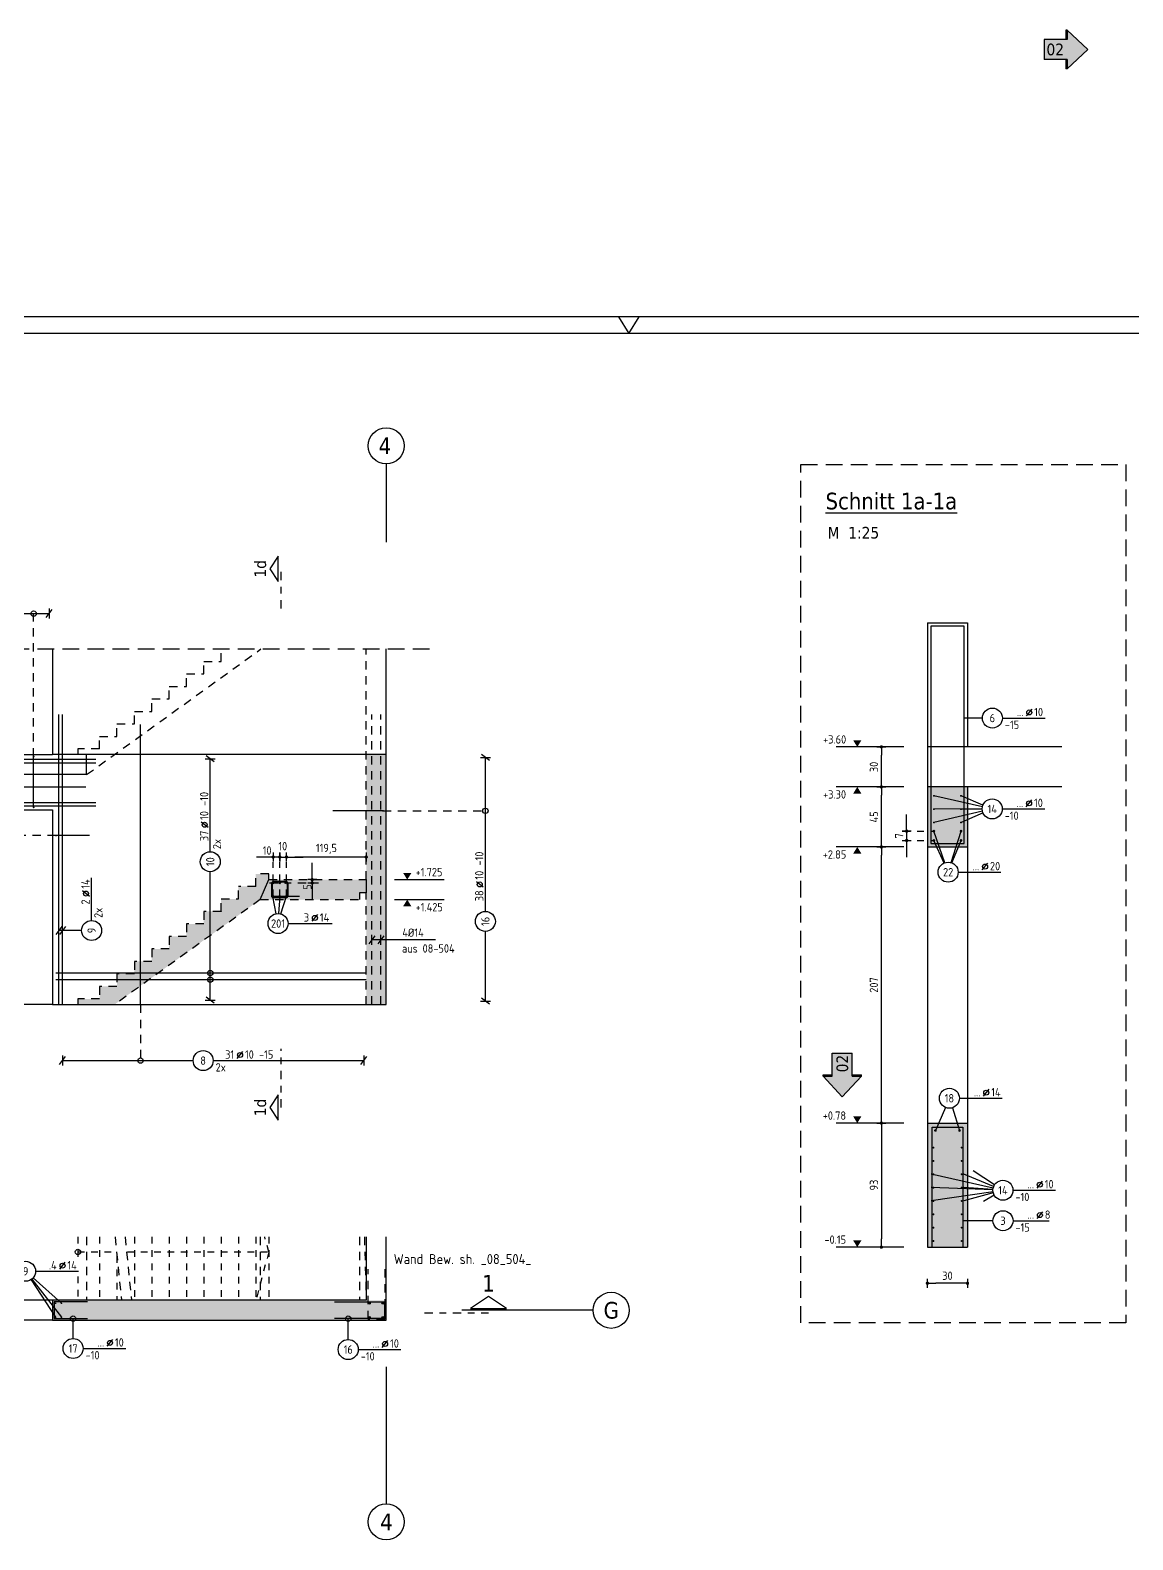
# Model space of a CAD drawing. Extents: x 44 to 147, y 27 to 70.
# Drawn here: x 64.64 to 81.17, y 47.39 to 70.02 of the extents above; entities that cross this region are included whole.
import ezdxf
from ezdxf.enums import TextEntityAlignment as Align

# ---------------------------------------------------------------- set-up
doc = ezdxf.new("R2010")
doc.units = 0
doc.header["$LTSCALE"] = 0.5
for name, pattern in [('AUSGEZOGEN', [1000.01, 1000, 0.01]), ('DASHDOT2', [0.5, 0.25, -0.125, 0, -0.125]), ('DASHDOTSMALL', [1.05, 0.5, -0.25, 0.05, -0.25]), ('DASHED', [0.75, 0.5, -0.25]), ('DASHED2', [0.375, 0.25, -0.125]), ('DOT', [0.175, 0.05, -0.125]), ('HIDDEN', [0.375, 0.25, -0.125]), ('HIDDEN2', [0.187, 0.125, -0.062]), ('PUNKT', [0.175, 0.05, -0.125]), ('STRICHLINIE', [0.75, 0.5, -0.25]), ('STRICHPUNKT2', [0.55, 0.25, -0.125, 0.05, -0.125]), ('VERDECKT', [0.375, 0.25, -0.125])]:
    doc.linetypes.add(name, pattern=pattern)
for name, color, linetype in [('ACHSEN', 7, 'Continuous'), ('AFU', 7, 'Continuous'), ('BETON', 7, 'Continuous'), ('DETAIL', 7, 'Continuous'), ('DRUEBER', 7, 'Continuous'), ('grau_hell', 7, 'Continuous'), ('grau_mittel', 7, 'Continuous'), ('HILFE', 7, 'Continuous'), ('index', 7, 'Continuous'), ('koten', 7, 'Continuous'), ('MASSE', 7, 'Continuous'), ('OBJEKT', 7, 'Continuous'), ('RAHMEN', 7, 'Continuous'), ('RND', 7, 'Continuous'), ('SCHNITTE', 7, 'Continuous'), ('SFP_Achsen', 7, 'Continuous'), ('TEXT', 7, 'Continuous'), ('VERDECKT', 7, 'Continuous')]:
    doc.layers.add(name, color=color, linetype=linetype)
doc.layers.add('NOPLOT', color=7, linetype='Continuous', plot=False)
doc.styles.add('helv', font='tahoma.ttf')
doc.styles.add('txt', font='isocp.shx')
doc.linetypes.add('AFU_50K', pattern='A,0.15,["/",Standard,S=0.2,R=0,X=-0.01,Y=-0.1],0.07,["/",Standard,S=0.2,R=0,X=-0.01,Y=-0.1],0.15', length=0.37)
doc.linetypes.add('AFU_50L', pattern='A,0.75,["/",Standard,S=0.2,R=0,X=-0.01,Y=-0.1],0.07,["/",Standard,S=0.2,R=0,X=-0.01,Y=-0.1],0.75', length=1.57)
doc.dimstyles.new('DOT_I', dxfattribs={"dimscale": 0.5, "dimtxt": 0.25, "dimasz": 0.25, "dimexe": 0.1, "dimexo": 0.3, "dimgap": 0.1, "dimtad": 1, "dimdec": 3, "dimzin": 3, "dimtxsty": 'txt', "dimblk": 'DOT', "dimblk1": 'DOT', "dimblk2": 'DOT', "dimsah": 1, "dimcen": 0.1, "dimse1": 1, "dimse2": 1, "dimazin": 0, "dimtfac": 1, "dimtdec": 4, "dimtix": 1, "dimtmove": 2, "dimatfit": 3, "dimfxl": 0, "dimtvp": 1, "dimtolj": 1, "dimtzin": 0, "dimarcsym": 0})

# ---------------------------------------------------------------- blocks, each defined once
blk = doc.blocks.new('OKRD_O')
at = {"color": 0, "linetype": 'ByBlock'}
blk.add_solid([(-0.125, 0.202), (0.125, 0.202), (0, 0)], dxfattribs=at)
at = {"color": 0, "linetype": 'ByBlock', "style": 'txt'}
blk.add_attdef('OKRD', (0.25, 0.1), '', height=0.25, dxfattribs=at)
blk = doc.blocks.new('OKRD_U')
at = {"color": 0, "linetype": 'ByBlock'}
blk.add_solid([(-0.125, -0.202), (0.125, -0.202), (0, 0)], dxfattribs=at)
at = {"color": 0, "linetype": 'ByBlock', "style": 'txt'}
blk.add_attdef('OKRD', (0.25, -0.35), '', height=0.25, dxfattribs=at)
blk = doc.blocks.new('A1-57-0')
at = {"layer": 'RAHMEN'}
blk.add_line((137.9, 59.4), (0, 59.4), dxfattribs=at)
at = {"layer": 'RAHMEN', "color": 7, "linetype": 'Continuous'}
for p, q in [((59.14, 59.4), (59.45, 58.9)), ((59.45, 58.9), (59.76, 59.4))]:
    blk.add_line(p, q, dxfattribs=at)
at = {"layer": 'RAHMEN', "color": 5}
blk.add_line((137.4, 58.9), (2, 58.9), dxfattribs=at)
blk = doc.blocks.new('lei_gre')
at = {"layer": 'RND', "color": 7, "linetype": 'Continuous'}
for p, q in [((-0.09, -0.12), (0.09, 0.12)), ((0, 0.15), (0, -0.15))]:
    blk.add_line(p, q, dxfattribs=at)
blk = doc.blocks.new('RND_LEI')
at = {"layer": 'RND', "color": 7, "linetype": 'Continuous'}
blk.add_line((1.022, 0.066), (1.19, 0.27), dxfattribs=at)
for centre, radius in [((0, 0), 0.3), ((1.106, 0.168), 0.075)]:
    blk.add_circle(centre, radius, dxfattribs=at)
at = {"layer": 'RND', "color": 7, "linetype": 'Continuous', "style": 'txt'}
blk.add_attdef('POSL', text='', height=0.25, dxfattribs=at).set_placement((0, 0), align=Align.MIDDLE)
blk.add_attdef('ANZ', text='', height=0.25, dxfattribs=at).set_placement((0.931, 0.057), align=Align.RIGHT)
for tag, p in [('DUM', (1.253, 0.057)), ('ABSTD', (1.674, 0.057)), ('POSTXT', (0.374, -0.327))]:
    blk.add_attdef(tag, p, '', height=0.25, dxfattribs=at)
blk = doc.blocks.new('DOT')
at = {"layer": 'MASSE', "color": 7, "linetype": 'Continuous'}
for p, q in [((0, 0), (-1, 0)), ((0, 0.54), (0, -0.54))]:
    blk.add_line(p, q, dxfattribs=at)
at = {"layer": 'MASSE', "color": 7, "linetype": 'Continuous', "const_width": 0.2}
blk.add_lwpolyline([(-0.1, 0, 1), (0.1, 0, 1)], format="xyb", close=True, dxfattribs=at)
blk = doc.blocks.new('*D25')
at = {"layer": 'DEFPOINTS', "color": 0, "linetype": 'AUSGEZOGEN', "transparency": 16777216}
for p in [(78.089, 51.236), (78.089, 51.236), (78.689, 51.236)]:
    blk.add_point(p, dxfattribs=at)
at = {"layer": 'MASSE', "color": 0, "linetype": 'AUSGEZOGEN', "lineweight": -2, "transparency": 16777216}
blk.add_line((78.564, 51.236), (78.214, 51.236), dxfattribs=at)
at = {"layer": 'MASSE', "color": 0, "linetype": 'AUSGEZOGEN', "lineweight": -2, "transparency": 16777216, "xscale": 0.125, "yscale": 0.125, "zscale": 0.125, "rotation": 180}
blk.add_blockref('DOT', (78.089, 51.236), dxfattribs=at)
at = {"layer": 'MASSE', "color": 0, "linetype": 'AUSGEZOGEN', "lineweight": -2, "transparency": 16777216, "xscale": 0.125, "yscale": 0.125, "zscale": 0.125}
blk.add_blockref('DOT', (78.689, 51.236), dxfattribs=at)
at = {"layer": 'MASSE', "color": 0, "linetype": 'AUSGEZOGEN', "transparency": 16777216, "insert": (78.389, 51.349), "char_height": 0.125, "attachment_point": 5, "style": 'txt'}
blk.add_mtext('\\A1;30', dxfattribs=at)
blk = doc.blocks.new('*D26')
at = {"layer": 'DEFPOINTS', "color": 0, "linetype": 'AUSGEZOGEN', "transparency": 16777216}
for p in [(77.399, 53.638), (77.399, 51.778), (77.399, 51.778)]:
    blk.add_point(p, dxfattribs=at)
at = {"layer": 'MASSE', "color": 0, "linetype": 'AUSGEZOGEN', "lineweight": -2, "transparency": 16777216}
blk.add_line((77.399, 53.513), (77.399, 51.903), dxfattribs=at)
at = {"layer": 'MASSE', "color": 0, "linetype": 'AUSGEZOGEN', "lineweight": -2, "transparency": 16777216, "xscale": 0.125, "yscale": 0.125, "zscale": 0.125}
for p, rotation in [((77.399, 53.638), 90), ((77.399, 51.778), 270)]:
    blk.add_blockref('DOT', p, dxfattribs=dict(at, rotation=rotation))
at = {"layer": 'MASSE', "color": 0, "linetype": 'AUSGEZOGEN', "transparency": 16777216, "insert": (77.287, 52.708), "char_height": 0.125, "attachment_point": 5, "rotation": 90, "style": 'txt'}
blk.add_mtext('\\A1;93', dxfattribs=at)
blk = doc.blocks.new('*D27')
at = {"layer": 'DEFPOINTS', "color": 0, "linetype": 'AUSGEZOGEN', "transparency": 16777216}
for p in [(77.399, 57.778), (77.399, 57.778), (77.399, 53.638)]:
    blk.add_point(p, dxfattribs=at)
at = {"layer": 'MASSE', "color": 0, "linetype": 'AUSGEZOGEN', "lineweight": -2, "transparency": 16777216}
blk.add_line((77.399, 53.763), (77.399, 57.653), dxfattribs=at)
at = {"layer": 'MASSE', "color": 0, "linetype": 'AUSGEZOGEN', "lineweight": -2, "transparency": 16777216, "xscale": 0.125, "yscale": 0.125, "zscale": 0.125}
for p, rotation in [((77.399, 57.778), 90), ((77.399, 53.638), 270)]:
    blk.add_blockref('DOT', p, dxfattribs=dict(at, rotation=rotation))
at = {"layer": 'MASSE', "color": 0, "linetype": 'AUSGEZOGEN', "transparency": 16777216, "insert": (77.287, 55.708), "char_height": 0.125, "attachment_point": 5, "rotation": 90, "style": 'txt'}
blk.add_mtext('\\A1;207', dxfattribs=at)
blk = doc.blocks.new('*D28')
at = {"layer": 'DEFPOINTS', "color": 0, "linetype": 'AUSGEZOGEN', "transparency": 16777216}
for p in [(77.399, 58.678), (77.399, 58.678), (77.399, 57.778)]:
    blk.add_point(p, dxfattribs=at)
at = {"layer": 'MASSE', "color": 0, "linetype": 'AUSGEZOGEN', "lineweight": -2, "transparency": 16777216}
blk.add_line((77.399, 57.903), (77.399, 58.553), dxfattribs=at)
at = {"layer": 'MASSE', "color": 0, "linetype": 'AUSGEZOGEN', "lineweight": -2, "transparency": 16777216, "xscale": 0.125, "yscale": 0.125, "zscale": 0.125}
for p, rotation in [((77.399, 58.678), 90), ((77.399, 57.778), 270)]:
    blk.add_blockref('DOT', p, dxfattribs=dict(at, rotation=rotation))
at = {"layer": 'MASSE', "color": 0, "linetype": 'AUSGEZOGEN', "transparency": 16777216, "insert": (77.287, 58.228), "char_height": 0.125, "attachment_point": 5, "rotation": 90, "style": 'txt'}
blk.add_mtext('\\A1;45', dxfattribs=at)
blk = doc.blocks.new('*D29')
at = {"layer": 'DEFPOINTS', "color": 0, "linetype": 'AUSGEZOGEN', "transparency": 16777216}
for p in [(77.399, 59.278), (77.399, 59.278), (77.399, 58.678)]:
    blk.add_point(p, dxfattribs=at)
at = {"layer": 'MASSE', "color": 0, "linetype": 'AUSGEZOGEN', "lineweight": -2, "transparency": 16777216}
blk.add_line((77.399, 58.803), (77.399, 59.153), dxfattribs=at)
at = {"layer": 'MASSE', "color": 0, "linetype": 'AUSGEZOGEN', "lineweight": -2, "transparency": 16777216, "xscale": 0.125, "yscale": 0.125, "zscale": 0.125}
for p, rotation in [((77.399, 59.278), 90), ((77.399, 58.678), 270)]:
    blk.add_blockref('DOT', p, dxfattribs=dict(at, rotation=rotation))
at = {"layer": 'MASSE', "color": 0, "linetype": 'AUSGEZOGEN', "transparency": 16777216, "insert": (77.287, 58.978), "char_height": 0.125, "attachment_point": 5, "rotation": 90, "style": 'txt'}
blk.add_mtext('\\A1;30', dxfattribs=at)
blk = doc.blocks.new('*D30')
at = {"layer": 'DEFPOINTS', "color": 0, "linetype": 'AUSGEZOGEN', "transparency": 16777216}
for p in [(68.284, 57.626), (68.284, 57.626), (68.384, 57.626)]:
    blk.add_point(p, dxfattribs=at)
at = {"layer": 'MASSE', "color": 0, "linetype": 'AUSGEZOGEN', "lineweight": -2, "transparency": 16777216}
for p, q in [((68.159, 57.626), (68.034, 57.626)), ((68.384, 57.626), (68.284, 57.626)), ((68.509, 57.626), (68.634, 57.626))]:
    blk.add_line(p, q, dxfattribs=at)
at = {"layer": 'MASSE', "color": 0, "linetype": 'AUSGEZOGEN', "lineweight": -2, "transparency": 16777216, "xscale": 0.125, "yscale": 0.125, "zscale": 0.125}
blk.add_blockref('DOT', (68.284, 57.626), dxfattribs=at)
at = {"layer": 'MASSE', "color": 0, "linetype": 'AUSGEZOGEN', "lineweight": -2, "transparency": 16777216, "xscale": 0.125, "yscale": 0.125, "zscale": 0.125, "rotation": 180}
blk.add_blockref('DOT', (68.384, 57.626), dxfattribs=at)
at = {"layer": 'MASSE', "color": 0, "linetype": 'AUSGEZOGEN', "transparency": 16777216, "insert": (68.194, 57.725), "char_height": 0.125, "attachment_point": 5, "style": 'txt'}
blk.add_mtext('\\A1;10', dxfattribs=at)
blk = doc.blocks.new('*D31')
at = {"layer": 'DEFPOINTS', "color": 0, "linetype": 'AUSGEZOGEN', "transparency": 16777216}
for p in [(68.384, 57.626), (68.484, 57.626), (68.484, 57.626)]:
    blk.add_point(p, dxfattribs=at)
at = {"layer": 'MASSE', "color": 0, "linetype": 'AUSGEZOGEN', "lineweight": -2, "transparency": 16777216}
for p, q in [((68.259, 57.626), (68.134, 57.626)), ((68.384, 57.626), (68.484, 57.626)), ((68.609, 57.626), (68.734, 57.626))]:
    blk.add_line(p, q, dxfattribs=at)
at = {"layer": 'MASSE', "color": 0, "linetype": 'AUSGEZOGEN', "lineweight": -2, "transparency": 16777216, "xscale": 0.125, "yscale": 0.125, "zscale": 0.125}
blk.add_blockref('DOT', (68.384, 57.626), dxfattribs=at)
at = {"layer": 'MASSE', "color": 0, "linetype": 'AUSGEZOGEN', "lineweight": -2, "transparency": 16777216, "xscale": 0.125, "yscale": 0.125, "zscale": 0.125, "rotation": 180}
blk.add_blockref('DOT', (68.484, 57.626), dxfattribs=at)
at = {"layer": 'MASSE', "color": 0, "linetype": 'AUSGEZOGEN', "transparency": 16777216, "insert": (68.428, 57.79), "char_height": 0.125, "attachment_point": 5, "style": 'txt'}
blk.add_mtext('\\A1;10', dxfattribs=at)
blk = doc.blocks.new('*D32')
at = {"layer": 'DEFPOINTS', "color": 0, "linetype": 'AUSGEZOGEN', "transparency": 16777216}
for p in [(68.87, 57.288), (68.87, 57.288), (68.87, 57.238)]:
    blk.add_point(p, dxfattribs=at)
at = {"layer": 'MASSE', "color": 0, "linetype": 'AUSGEZOGEN', "lineweight": -2, "transparency": 16777216}
for p, q in [((68.87, 57.413), (68.87, 57.538)), ((68.87, 57.238), (68.87, 57.288)), ((68.87, 57.113), (68.87, 56.988))]:
    blk.add_line(p, q, dxfattribs=at)
at = {"layer": 'MASSE', "color": 0, "linetype": 'AUSGEZOGEN', "lineweight": -2, "transparency": 16777216, "xscale": 0.125, "yscale": 0.125, "zscale": 0.125}
for p, rotation in [((68.87, 57.288), 270), ((68.87, 57.238), 90)]:
    blk.add_blockref('DOT', p, dxfattribs=dict(at, rotation=rotation))
at = {"layer": 'MASSE', "color": 0, "linetype": 'AUSGEZOGEN', "transparency": 16777216, "insert": (68.798, 57.178), "char_height": 0.125, "attachment_point": 5, "rotation": 90, "style": 'txt'}
blk.add_mtext('\\A1;5', dxfattribs=at)
blk = doc.blocks.new('*D33')
at = {"layer": 'DEFPOINTS', "color": 0, "linetype": 'AUSGEZOGEN', "transparency": 16777216}
for p in [(68.484, 57.626), (68.484, 57.626), (69.679, 57.626)]:
    blk.add_point(p, dxfattribs=at)
at = {"layer": 'MASSE', "color": 0, "linetype": 'AUSGEZOGEN', "lineweight": -2, "transparency": 16777216}
blk.add_line((69.554, 57.626), (68.609, 57.626), dxfattribs=at)
at = {"layer": 'MASSE', "color": 0, "linetype": 'AUSGEZOGEN', "lineweight": -2, "transparency": 16777216, "xscale": 0.125, "yscale": 0.125, "zscale": 0.125, "rotation": 180}
blk.add_blockref('DOT', (68.484, 57.626), dxfattribs=at)
at = {"layer": 'MASSE', "color": 0, "linetype": 'AUSGEZOGEN', "lineweight": -2, "transparency": 16777216, "xscale": 0.125, "yscale": 0.125, "zscale": 0.125}
blk.add_blockref('DOT', (69.679, 57.626), dxfattribs=at)
at = {"layer": 'MASSE', "color": 0, "linetype": 'AUSGEZOGEN', "transparency": 16777216, "insert": (69.082, 57.748), "char_height": 0.125, "attachment_point": 5, "style": 'txt'}
blk.add_mtext('\\A1;119,5', dxfattribs=at)
blk = doc.blocks.new('*D39')
at = {"layer": 'DEFPOINTS', "color": 0, "linetype": 'AUSGEZOGEN', "transparency": 16777216}
for p in [(77.778, 58.016), (77.778, 57.876), (77.778, 57.876)]:
    blk.add_point(p, dxfattribs=at)
at = {"layer": 'MASSE', "color": 0, "linetype": 'AUSGEZOGEN', "lineweight": -2, "transparency": 16777216}
for p, q in [((77.778, 58.141), (77.778, 58.266)), ((77.778, 58.016), (77.778, 57.876)), ((77.778, 57.751), (77.778, 57.626))]:
    blk.add_line(p, q, dxfattribs=at)
at = {"layer": 'MASSE', "color": 0, "linetype": 'AUSGEZOGEN', "lineweight": -2, "transparency": 16777216, "xscale": 0.125, "yscale": 0.125, "zscale": 0.125}
for p, rotation in [((77.778, 58.016), 270), ((77.778, 57.876), 90)]:
    blk.add_blockref('DOT', p, dxfattribs=dict(at, rotation=rotation))
at = {"layer": 'MASSE', "color": 0, "linetype": 'AUSGEZOGEN', "transparency": 16777216, "insert": (77.666, 57.946), "char_height": 0.125, "attachment_point": 5, "rotation": 90, "style": 'txt'}
blk.add_mtext('\\A1;7', dxfattribs=at)
blk = doc.blocks.new('SCHN-2')
at = {"layer": 'SCHNITTE', "color": 6, "linetype": 'Continuous'}
blk.add_lwpolyline([(0.378, 0.088), (0, 0.34), (-0.378, 0.088)], close=True, dxfattribs=at)
at = {"layer": 'SCHNITTE', "color": 1, "linetype": 'DASHDOTSMALL', "style": 'helv'}
blk.add_attdef('SCHN-2', text='', height=0.35, dxfattribs=at).set_placement((0, 0.45), align=Align.CENTER)
blk = doc.blocks.new('SCHN-1')
at = {"layer": 'SCHNITTE', "color": 5, "linetype": 'Continuous'}
blk.add_lwpolyline([(0.54, 0.125), (0, 0.485), (-0.54, 0.125)], close=True, dxfattribs=at)
at = {"layer": 'SCHNITTE', "color": 6, "linetype": 'Continuous', "style": 'helv'}
blk.add_attdef('SCHN-1', text='', height=0.5, dxfattribs=at).set_placement((0, 0.635), align=Align.CENTER)
blk = doc.blocks.new('hin_ind5')
at = {"layer": 'grau_hell', "linetype": 'AUSGEZOGEN'}
h = blk.add_hatch(color=9, dxfattribs=at)
h.dxf.hatch_style = 2
h.paths.add_polyline_path([(0, 0), (0.619, -0.577), (0.619, -0.3), (1.306, -0.3), (1.306, 0.3), (0.619, 0.3), (0.619, 0.577)])
h.paths.add_polyline_path([(0.34, -0.274), (1.311, -0.274), (1.311, 0.274), (0.34, 0.274)], flags=9)
at = {"layer": 'OBJEKT', "linetype": 'AUSGEZOGEN'}
for points in [[(0.619, 0.3), (0.66, 0.3), (0.66, 0.577), (0.619, 0.577)], [(0.619, -0.577), (0.66, -0.577), (0.66, -0.3), (0.619, -0.3)]]:
    blk.add_hatch(color=1, dxfattribs=at).paths.add_polyline_path(points)
at = {"layer": 'OBJEKT', "color": 1, "linetype": 'AUSGEZOGEN'}
for p, q in [((0, 0), (0.619, 0.577)), ((0.619, 0.577), (0.619, 0.3)), ((0.619, 0.577), (0.66, 0.577)), ((0.66, 0.577), (0.66, 0.3)), ((0, 0), (0.619, -0.577)), ((0.619, 0.3), (1.306, 0.3)), ((1.306, 0.3), (1.306, -0.3)), ((0.619, -0.3), (0.619, -0.577)), ((0.619, -0.3), (1.306, -0.3)), ((0.66, -0.3), (0.66, -0.577))]:
    blk.add_line(p, q, dxfattribs=at)
at = {"layer": 'OBJEKT', "color": 7, "linetype": 'AUSGEZOGEN'}
blk.add_line((0.619, -0.577), (0.66, -0.577), dxfattribs=at)
at = {"layer": 'index', "color": 1, "linetype": 'Continuous', "style": 'helv'}
blk.add_attdef('INDEX', text='', height=0.35, rotation=360, dxfattribs=at).set_placement((1.259, 0), align=Align.MIDDLE_RIGHT)

msp = doc.modelspace()

# ---------------------------------------------------------------- hatches: boundary and pattern name
at = {"layer": 'grau_mittel'}
for points in [[(78.6893, 58.6779), (78.0893, 58.6779), (78.0893, 57.7779), (78.6893, 57.7779)], [(69.5791, 57.0883), (69.6791, 57.0883), (69.6791, 57.2883), (68.2191, 57.2883), (68.2191, 57.3733), (68.0241, 57.3733), (68.0241, 57.1858), (67.7641, 57.1858), (67.7641, 56.9983), (67.5041, 56.9983), (67.5041, 56.8108), (67.2441, 56.8108), (67.2441, 56.6233), (66.9841, 56.6233), (66.9841, 56.4358), (66.7241, 56.4358), (66.7241, 56.2483), (66.4641, 56.2483), (66.4641, 56.0608), (66.2041, 56.0608), (66.2041, 55.8733), (65.9441, 55.8733), (65.9441, 55.6858), (65.6841, 55.6858), (65.6841, 55.4983), (65.3591, 55.4983), (65.3591, 55.4133), (65.9051, 55.4133), (68.0891, 56.9883), (69.5791, 56.9883)], [(78.0893, 51.7779), (78.6893, 51.7779), (78.6893, 53.6379), (78.0893, 53.6379)]]:
    msp.add_hatch(color=61, dxfattribs=at).paths.add_polyline_path(points)

# ---------------------------------------------------------------- linework, layer by layer
at = {"layer": 'ACHSEN', "color": 140, "linetype": 'AUSGEZOGEN'}
for p, q in [((69.9791, 63.5221), (69.9791, 62.3475)), ((73.08, 50.8301), (71.1105, 50.8301)), ((69.9791, 49.9845), (69.9791, 47.9301))]:
    msp.add_line(p, q, dxfattribs=at)
at = {"layer": 'ACHSEN', "color": 102, "linetype": 'DASHDOT2'}
for p, q in [((68.2841, 57.2383), (68.2841, 57.5492)), ((68.3841, 57.2383), (68.3841, 57.5492)), ((68.4841, 57.2383), (68.4841, 57.5492)), ((68.2305, 57.2383), (68.9648, 57.2383))]:
    msp.add_line(p, q, dxfattribs=at)
at = {"layer": 'AFU', "color": 8, "linetype": 'AFU_50L'}
for p, q in [((69.9791, 59.1633), (64.9791, 59.1633)), ((65.4891, 58.8633), (61.9791, 58.8633)), ((64.9791, 55.4133), (69.9791, 55.4133))]:
    msp.add_line(p, q, dxfattribs=at)
at = {"layer": 'AFU', "color": 8, "linetype": 'AFU_50K'}
for p, q in [((65.4891, 58.8633), (65.4891, 59.1633)), ((78.6893, 59.2779), (78.0893, 59.2779)), ((78.6893, 58.6779), (78.0893, 58.6779)), ((78.0893, 51.7779), (78.6893, 51.7779))]:
    msp.add_line(p, q, dxfattribs=at)
at = {"layer": 'BETON', "color": 6, "linetype": 'AUSGEZOGEN'}
for p, q in [((78.0893, 61.1379), (78.6893, 61.1379)), ((78.0893, 61.1379), (78.0893, 57.7779)), ((78.6893, 61.1379), (78.6893, 59.2779)), ((64.9791, 60.7476), (64.9791, 59.1633)), ((69.9791, 55.4133), (69.9791, 60.7476)), ((62.4791, 59.1633), (64.9791, 59.1633)), ((80.1057, 59.2779), (78.6893, 59.2779)), ((80.1057, 58.6779), (78.6893, 58.6779)), ((78.6893, 58.6779), (78.6893, 57.7779)), ((62.4791, 58.3333), (64.9791, 58.3333)), ((64.9791, 58.3333), (64.9791, 55.4133)), ((78.0893, 57.7779), (78.6893, 57.7779)), ((64.9791, 55.4133), (62.4791, 55.4133)), ((78.0893, 53.6379), (78.6893, 53.6379)), ((78.0893, 53.6379), (78.0893, 51.7779)), ((78.6893, 53.6379), (78.6893, 51.7779))]:
    msp.add_line(p, q, dxfattribs=at)
at = {"layer": 'BETON', "color": 6, "linetype": 'AUSGEZOGEN', "lineweight": -2}
for points in [[(64.9791, 50.6801), (69.9791, 50.6801), (69.9791, 51.9308)], [(69.6791, 51.9308), (69.6791, 50.9801), (64.9791, 50.9801), (64.9791, 50.6801)]]:
    msp.add_lwpolyline(points, dxfattribs=at)
at = {"layer": 'DETAIL', "color": 102, "linetype": 'STRICHLINIE'}
msp.add_lwpolyline([(81.0627, 63.5139), (81.0627, 50.6445), (76.1913, 50.6445), (76.1913, 63.5139)], close=True, dxfattribs=at)
at = {"layer": 'DRUEBER', "color": 7, "linetype": 'DOT'}
for p, q in [((65.3591, 51.9308), (65.3591, 51.6304)), ((65.6841, 51.9308), (65.6841, 50.9801)), ((66.2041, 51.9308), (66.2041, 50.9801)), ((66.4641, 51.9308), (66.4641, 50.9801)), ((66.7241, 51.9308), (66.7241, 50.9801)), ((66.9841, 51.9308), (66.9841, 50.9801)), ((67.2441, 51.9308), (67.2441, 50.9801)), ((67.5041, 51.9308), (67.5041, 50.9801)), ((67.7641, 51.9308), (67.7641, 50.9801)), ((68.0241, 51.9308), (68.0241, 50.9801)), ((68.2191, 51.7051), (68.1584, 51.9308)), ((68.2191, 51.9308), (68.2191, 50.9801)), ((65.3591, 51.7051), (65.9379, 51.7051)), ((65.9441, 51.6432), (65.9441, 50.9801)), ((66.0997, 51.7051), (68.2191, 51.7051)), ((68.2191, 51.7051), (68.0241, 50.9801)), ((65.3591, 51.3369), (65.3591, 50.9801))]:
    msp.add_line(p, q, dxfattribs=at)
at = {"layer": 'DRUEBER', "color": 7, "linetype": 'PUNKT', "lineweight": -2}
for points in [[(69.6791, 51.9308), (69.6791, 50.9801), (64.9791, 50.9801), (64.9791, 50.6801), (69.9791, 50.6801)], [(69.9791, 50.6801), (69.9791, 51.9308)]]:
    msp.add_lwpolyline(points, dxfattribs=at)
at = {"layer": 'grau_mittel', "color": 61}
for p, q in [((68.0891, 56.9883), (68.2191, 57.2883)), ((69.6791, 57.2883), (69.6791, 57.0883))]:
    msp.add_line(p, q, dxfattribs=at)
for points in [[(69.6791, 59.1633), (69.9791, 59.1633), (69.6791, 55.4133), (69.9791, 55.4133)], [(64.9791, 50.9801), (69.9791, 50.9801), (64.9791, 50.6801), (69.9791, 50.6801)]]:
    msp.add_solid(points, dxfattribs=at)
at = {"layer": 'HILFE', "color": 102, "linetype": 'DASHED'}
msp.add_line((48.6291, 60.7476), (70.6791, 60.7476), dxfattribs=at)
at = {"layer": 'HILFE', "color": 102, "linetype": 'AUSGEZOGEN'}
msp.add_line((70.7165, 56.3835), (69.7616, 56.3835), dxfattribs=at)
at = {"layer": 'HILFE', "color": 102, "linetype": 'HIDDEN'}
for p, q in [((65.9156, 51.9308), (66.0099, 50.9801)), ((66.0658, 51.9308), (66.1601, 50.9801))]:
    msp.add_line(p, q, dxfattribs=at)
at = {"layer": 'koten', "color": 7, "linetype": 'AUSGEZOGEN'}
for p, q in [((77.7331, 59.2779), (76.7214, 59.2779)), ((77.7331, 58.6779), (76.7214, 58.6779)), ((77.7331, 57.7779), (76.7214, 57.7779)), ((70.1047, 57.2883), (70.8486, 57.2883)), ((70.1047, 56.9883), (70.8486, 56.9883)), ((77.7331, 53.6379), (76.7214, 53.6379)), ((77.7331, 51.7779), (76.7214, 51.7779))]:
    msp.add_line(p, q, dxfattribs=at)
at = {"layer": 'MASSE', "color": 7, "linetype": 'DASHDOT2'}
for p, q in [((77.711, 58.0155), (78.1859, 58.0155)), ((77.711, 57.8755), (78.1859, 57.8755))]:
    msp.add_line(p, q, dxfattribs=at)
at = {"layer": 'NOPLOT', "color": 191, "linetype": 'AUSGEZOGEN'}
for p, q in [((68.2841, 57.0383), (68.6815, 57.0383)), ((68.3841, 57.0313), (68.4226, 57.0313))]:
    msp.add_line(p, q, dxfattribs=at)
for points in [[(68.4791, 57.2583), (68.2891, 57.2583, 0.4142136), (68.2591, 57.2283), (68.2591, 57.0483, 0.4142136), (68.2891, 57.0183), (68.4791, 57.0183, 0.4142136), (68.5091, 57.0483), (68.5091, 57.2283, 0.4142136)], [(68.4791, 57.2483), (68.2891, 57.2483, 0.4142136), (68.2691, 57.2283), (68.2691, 57.0483, 0.4142136), (68.2891, 57.0283), (68.4791, 57.0283, 0.4142136), (68.4991, 57.0483), (68.4991, 57.2283, 0.4142136)]]:
    msp.add_lwpolyline(points, format="xyb", close=True, dxfattribs=at)
at = {"layer": 'OBJEKT', "color": 7, "linetype": 'AUSGEZOGEN'}
for p, q in [((78.0893, 57.7779), (78.0893, 53.6379)), ((78.6893, 57.7779), (78.6893, 53.6379)), ((64.9791, 50.9801), (62.4791, 50.9801)), ((64.9791, 50.6801), (62.4791, 50.6801))]:
    msp.add_line(p, q, dxfattribs=at)
msp.add_circle((65.3591, 51.7051), 0.04, dxfattribs=at)
at = {"layer": 'RND', "color": 7, "linetype": 'AUSGEZOGEN'}
for p, q in [((63.4467, 61.2763), (64.9278, 61.2763)), ((79.2125, 59.7105), (79.8525, 59.7105)), ((67.3417, 57.707), (67.3417, 59.0983)), ((71.4643, 56.8122), (71.4643, 59.1182)), ((79.2097, 58.3481), (79.8497, 58.3481)), ((65.5641, 56.6757), (65.5641, 57.3157)), ((67.3417, 55.481), (67.3417, 57.407)), ((78.5495, 57.3997), (79.1895, 57.3997)), ((68.5074, 56.6298), (69.1674, 56.6298)), ((71.4643, 55.4649), (71.4643, 56.5122)), ((65.1276, 54.5745), (67.0852, 54.5745)), ((67.3852, 54.5745), (69.644, 54.5745)), ((78.5684, 54.0101), (79.2084, 54.0101)), ((79.3706, 52.6304), (80.0106, 52.6304)), ((79.3715, 52.1736), (79.9115, 52.1736)), ((64.725, 51.4153), (65.365, 51.4153)), ((65.4363, 50.2577), (66.0763, 50.2577)), ((69.5593, 50.2421), (70.1993, 50.2421))]:
    msp.add_line(p, q, dxfattribs=at)
at = {"layer": 'RND', "color": 102, "linetype": 'VERDECKT'}
for p, q in [((64.695, 59.1333), (64.695, 61.3263)), ((69.9299, 58.3199), (71.5143, 58.3199)), ((65.0299, 57.9501), (64.4324, 57.9501)), ((66.296, 55.4133), (66.296, 54.5245))]:
    msp.add_line(p, q, dxfattribs=at)
at = {"layer": 'RND', "color": 102, "linetype": 'AUSGEZOGEN'}
for p, q in [((78.9125, 59.7105), (78.6393, 59.7105)), ((78.9133, 58.3809), (78.1863, 58.5441)), ((78.9214, 58.4061), (78.5923, 58.5441)), ((78.9097, 58.3474), (78.1863, 58.3441)), ((78.9136, 58.314), (78.1863, 58.1441)), ((78.9097, 58.3468), (78.5923, 58.3441)), ((78.9222, 58.2881), (78.5923, 58.1441)), ((78.3503, 57.5415), (78.1859, 58.0155)), ((78.4444, 57.5429), (78.5926, 58.0155)), ((78.338, 57.5366), (78.1859, 57.8755)), ((78.4559, 57.5387), (78.5926, 57.8755)), ((68.3298, 56.7772), (68.2816, 57.0346)), ((68.3687, 56.7794), (68.3882, 57.0359)), ((68.4019, 56.773), (68.4848, 57.0398)), ((65.4141, 56.5257), (65.0709, 56.5257)), ((78.3587, 53.8725), (78.2085, 53.5264)), ((78.4633, 53.867), (78.57, 53.5264)), ((79.0742, 52.663), (78.1454, 52.8696)), ((79.0816, 52.687), (78.6331, 52.8696)), ((79.0951, 52.7126), (78.777, 52.9212)), ((79.0707, 52.6359), (78.1454, 52.6696)), ((79.0722, 52.6082), (78.1454, 52.4696)), ((79.0709, 52.6404), (78.6331, 52.6696)), ((79.0759, 52.5908), (78.6331, 52.4696)), ((79.0906, 52.5556), (78.9274, 52.4616)), ((79.0715, 52.1736), (78.6193, 52.1736)), ((64.6567, 51.2895), (65.0232, 50.7251)), ((64.6671, 51.2969), (65.1116, 50.7251)), ((64.6868, 51.3152), (65.1116, 50.9351)), ((65.2863, 50.4077), (65.2863, 50.7051)), ((69.4093, 50.3921), (69.4093, 50.7051))]:
    msp.add_line(p, q, dxfattribs=at)
at = {"layer": 'RND', "color": 7, "linetype": 'HIDDEN2'}
for p, q in [((68.2841, 57.0383), (68.2841, 57.2383)), ((68.3841, 57.0383), (68.3841, 57.2383)), ((68.4841, 57.0383), (68.4841, 57.2383))]:
    msp.add_line(p, q, dxfattribs=at)
at = {"layer": 'RND', "color": 1, "linetype": 'AUSGEZOGEN'}
msp.add_lwpolyline([(78.1393, 57.8279), (78.6393, 57.8279), (78.6393, 61.0879), (78.1393, 61.0879)], close=True, dxfattribs=at)
for points in [[(65.0709, 55.4133), (65.0709, 59.7633)], [(65.13, 55.4133), (65.13, 59.7633)], [(66.296, 55.4133), (66.296, 59.6133)], [(61.8291, 59.0941), (65.6291, 59.0941)], [(64.695, 58.3721), (64.695, 59.1333)], [(61.8291, 59.0418), (65.6291, 59.0418)], [(61.9791, 58.6793), (65.4791, 58.6793)], [(61.8291, 58.4467), (65.6291, 58.4467)], [(61.8291, 58.3944), (65.6291, 58.3944)], [(69.9299, 58.3199), (69.1799, 58.3199)], [(65.5299, 57.9501), (65.0299, 57.9501)], [(65.0291, 55.8891), (69.6791, 55.8891)], [(65.0291, 55.7891), (69.6791, 55.7891)], [(78.1593, 51.7779), (78.1593, 53.5779), (78.6193, 53.5779), (78.6193, 51.7779)], [(65.5041, 50.9551), (65.0041, 50.9551), (65.0041, 50.7051), (65.5041, 50.7051)], [(69.2041, 50.9551), (69.9541, 50.9551), (69.9541, 50.7051), (69.2041, 50.7051)]]:
    msp.add_lwpolyline(points, dxfattribs=at)
at = {"layer": 'RND', "color": 1, "linetype": 'DASHED2'}
for points in [[(69.7616, 55.4133), (69.7616, 59.7633)], [(69.8974, 55.4133), (69.8974, 59.7633)]]:
    msp.add_lwpolyline(points, dxfattribs=at)
at = {"layer": 'RND', "color": 7, "linetype": 'AUSGEZOGEN'}
for points, const_width in [([(64.688, 59.1333, 1), (64.702, 59.1333, 1)], 0.014), ([(78.1793, 58.5441, 1), (78.1933, 58.5441, 1)], 0.014), ([(78.5993, 58.5441, -1), (78.5853, 58.5441, -1)], 0.014), ([(64.688, 58.3721, 1), (64.702, 58.3721, 1)], 0.014), ([(69.9369, 58.3199, -1), (69.9229, 58.3199, -1)], 0.014), ([(78.1793, 58.3441, 1), (78.1933, 58.3441, 1)], 0.014), ([(78.5993, 58.3441, -1), (78.5853, 58.3441, -1)], 0.014), ([(65.0369, 57.9501, 1), (65.0229, 57.9501, 1)], 0.014), ([(78.1759, 58.0155, 1), (78.1959, 58.0155, 1)], 0.02), ([(78.1793, 58.1441, 1), (78.1933, 58.1441, 1)], 0.014), ([(78.6026, 58.0155, -1), (78.5826, 58.0155, -1)], 0.02), ([(78.5993, 58.1441, -1), (78.5853, 58.1441, -1)], 0.014), ([(78.1759, 57.8755, 1), (78.1959, 57.8755, 1)], 0.02), ([(78.6026, 57.8755, -1), (78.5826, 57.8755, -1)], 0.02), ([(68.2806, 57.2383, 1), (68.2876, 57.2383, 1)], 0.007), ([(68.2806, 57.0383, -1), (68.2876, 57.0383, -1)], 0.007), ([(68.3806, 57.2383, 1), (68.3876, 57.2383, 1)], 0.007), ([(68.3806, 57.0383, 1), (68.3876, 57.0383, 1)], 0.007), ([(68.4806, 57.2383, 1), (68.4876, 57.2383, 1)], 0.007), ([(68.4806, 57.0383, -1), (68.4876, 57.0383, -1)], 0.007), ([(78.1985, 53.5264, 1), (78.2185, 53.5264, 1)], 0.02), ([(78.58, 53.5264, -1), (78.56, 53.5264, -1)], 0.02), ([(78.1734, 53.2696, 1), (78.1874, 53.2696, 1)], 0.014), ([(78.6085, 53.2696, -1), (78.5945, 53.2696, -1)], 0.014), ([(78.1734, 53.0696, 1), (78.1874, 53.0696, 1)], 0.014), ([(78.6085, 53.0696, -1), (78.5945, 53.0696, -1)], 0.014), ([(78.1734, 52.8696, 1), (78.1874, 52.8696, 1)], 0.014), ([(78.6085, 52.8696, -1), (78.5945, 52.8696, -1)], 0.014), ([(78.1734, 52.6696, 1), (78.1874, 52.6696, 1)], 0.014), ([(78.6085, 52.6696, -1), (78.5945, 52.6696, -1)], 0.014), ([(78.1734, 52.4696, 1), (78.1874, 52.4696, 1)], 0.014), ([(78.6085, 52.4696, -1), (78.5945, 52.4696, -1)], 0.014), ([(78.1734, 52.2696, 1), (78.1874, 52.2696, 1)], 0.014), ([(78.1734, 52.0696, 1), (78.1874, 52.0696, 1)], 0.014), ([(78.6085, 52.2696, -1), (78.5945, 52.2696, -1)], 0.014), ([(78.6085, 52.0696, -1), (78.5945, 52.0696, -1)], 0.014), ([(78.1734, 51.8696, 1), (78.1874, 51.8696, 1)], 0.014), ([(78.6085, 51.8696, -1), (78.5945, 51.8696, -1)], 0.014), ([(65.017, 50.9351, 1), (65.0295, 50.9351, 1)], 0.0125), ([(65.1054, 50.9351, 1), (65.1179, 50.9351, 1)], 0.0125), ([(65.017, 50.7251, -1), (65.0295, 50.7251, -1)], 0.0125), ([(65.1054, 50.7251, -1), (65.1179, 50.7251, -1)], 0.0125)]:
    msp.add_lwpolyline(points, format="xyb", close=True, dxfattribs=dict(at, const_width=const_width))
at = {"layer": 'RND', "color": 1, "linetype": 'HIDDEN'}
msp.add_lwpolyline([(69.9568, 51.4495), (69.9568, 50.6995), (69.7068, 50.6995), (69.7068, 51.4495)], dxfattribs=at)
at = {"layer": 'RND', "color": 7, "linetype": 'AUSGEZOGEN'}
for centre, radius in [((64.695, 61.2763), 0.04), ((71.4643, 58.3199), 0.04), ((67.3417, 55.8891), 0.04), ((67.3417, 55.7891), 0.04), ((66.296, 54.5745), 0.04), ((69.7276, 50.9351), 0.0125), ((69.9279, 50.9351), 0.0125), ((65.2863, 50.7051), 0.04), ((69.4093, 50.7051), 0.04), ((69.7276, 50.7251), 0.0125), ((69.9279, 50.7251), 0.0125)]:
    msp.add_circle(centre, radius, dxfattribs=at)
at = {"layer": 'RND', "color": 102, "linetype": 'AUSGEZOGEN'}
for centre in [(68.2841, 57.2383), (68.2841, 57.0383), (68.3841, 57.2383), (68.3841, 57.0383), (68.4841, 57.2383), (68.4841, 57.0383)]:
    msp.add_circle(centre, 0.011, dxfattribs=at)
at = {"layer": 'SCHNITTE', "color": 6, "linetype": 'STRICHPUNKT2'}
for p, q in [((68.4034, 61.3524), (68.4034, 61.9487)), ((68.4034, 53.8712), (68.4034, 54.7505))]:
    msp.add_line(p, q, dxfattribs=at)
at = {"layer": 'SCHNITTE', "color": 5, "linetype": 'STRICHPUNKT2'}
msp.add_line((70.5519, 50.793), (71.5105, 50.793), dxfattribs=at)
at = {"layer": 'SFP_Achsen', "color": 7, "linetype": 'AUSGEZOGEN'}
for centre in [(69.9791, 63.7926), (73.3505, 50.8301), (69.9791, 47.6596)]:
    msp.add_circle(centre, 0.2705, dxfattribs=at)
at = {"layer": 'VERDECKT', "color": 7, "linetype": 'HIDDEN'}
for p, q in [((65.4891, 58.8633), (68.1021, 60.7476)), ((67.5041, 60.5608), (67.5041, 60.7476)), ((67.2441, 60.3733), (67.2441, 60.5608)), ((67.2441, 60.5608), (67.5041, 60.5608)), ((66.9841, 60.1858), (66.9841, 60.3733)), ((66.9841, 60.3733), (67.2441, 60.3733)), ((66.4641, 59.8108), (66.4641, 59.9983)), ((66.4641, 59.9983), (66.7241, 59.9983)), ((66.7241, 59.9983), (66.7241, 60.1858)), ((66.7241, 60.1858), (66.9841, 60.1858)), ((66.7241, 59.9983), (66.7241, 60.1633)), ((66.2041, 59.6233), (66.2041, 59.8108)), ((66.2041, 59.8108), (66.4641, 59.8108)), ((65.9441, 59.4358), (65.9441, 59.6233)), ((65.9441, 59.6233), (66.2041, 59.6233)), ((65.6841, 59.2483), (65.6841, 59.4358)), ((65.6841, 59.4358), (65.9441, 59.4358)), ((65.6841, 59.2483), (65.3591, 59.2483)), ((65.3591, 59.2483), (65.3591, 59.1633)), ((68.0241, 57.1858), (68.0241, 57.3733)), ((68.2191, 57.3733), (68.0241, 57.3733)), ((68.2191, 57.2883), (68.2191, 57.3733)), ((68.2191, 57.2883), (69.6791, 57.2883)), ((67.7641, 56.9983), (67.7641, 57.1858)), ((68.0241, 57.1858), (67.7641, 57.1858)), ((69.6791, 57.0883), (69.5791, 57.0883)), ((69.5791, 57.0883), (69.5791, 56.9883)), ((68.0891, 56.9883), (65.9051, 55.4133)), ((67.5041, 56.8108), (67.5041, 56.9983)), ((67.5041, 56.9983), (67.7641, 56.9983)), ((68.0891, 56.9883), (69.5791, 56.9883)), ((67.2441, 56.6233), (66.9841, 56.6233)), ((66.9841, 56.6233), (66.9841, 56.4358)), ((67.5041, 56.8108), (67.2441, 56.8108)), ((67.2441, 56.8108), (67.2441, 56.6233)), ((67.5041, 56.8133), (67.5041, 56.8108)), ((66.9841, 56.4358), (66.7241, 56.4358)), ((66.7241, 56.4358), (66.7241, 56.2483)), ((66.7241, 56.2483), (66.4641, 56.2483)), ((66.4641, 56.2483), (66.4641, 56.0608)), ((66.4641, 56.0608), (66.2041, 56.0608)), ((66.2041, 56.0608), (66.2041, 55.8733)), ((65.9441, 55.6858), (65.6841, 55.6858)), ((65.6841, 55.6858), (65.6841, 55.4983)), ((66.2041, 55.8733), (65.9441, 55.8733)), ((65.9441, 55.8733), (65.9441, 55.6858)), ((65.6841, 55.4983), (65.3591, 55.4983)), ((65.3591, 55.4983), (65.3591, 55.4133)), ((64.9791, 55.4133), (65.3591, 55.4133)), ((65.4891, 51.9308), (65.4891, 50.9801)), ((68.0891, 51.9308), (68.0891, 50.9801)), ((69.5791, 51.9308), (69.5791, 50.9801)), ((69.6517, 51.9308), (69.6791, 50.9801))]:
    msp.add_line(p, q, dxfattribs=at)
at = {"layer": 'VERDECKT', "color": 7, "linetype": 'VERDECKT'}
for p, q in [((69.6791, 57.2883), (69.6791, 60.7476)), ((69.6791, 55.4133), (69.6791, 57.0883))]:
    msp.add_line(p, q, dxfattribs=at)

# ---------------------------------------------------------------- block references
at = {"layer": 'koten', "color": 7, "linetype": 'AUSGEZOGEN'}
ref = msp.add_blockref('OKRD_O', (77.038, 59.2779), dxfattribs=dict(at, xscale=-0.5, yscale=0.5, zscale=0.5))
ref.add_attrib('OKRD', '+3.60', (76.5254, 59.3279), dxfattribs={"layer": '0', "color": 0, "linetype": 'ByBlock', "height": 0.125, "style": 'txt'})
ref = msp.add_blockref('OKRD_U', (77.038, 58.6779), dxfattribs=dict(at, xscale=-0.5, yscale=0.5, zscale=0.5))
ref.add_attrib('OKRD', '+3.30', (76.5254, 58.5029), dxfattribs={"layer": '0', "color": 0, "linetype": 'ByBlock', "height": 0.125, "style": 'txt'})
ref = msp.add_blockref('OKRD_U', (77.038, 57.7779), dxfattribs=dict(at, xscale=-0.5, yscale=0.5, zscale=0.5))
ref.add_attrib('OKRD', '+2.85', (76.5203, 57.6029), dxfattribs={"layer": '0', "color": 0, "linetype": 'ByBlock', "height": 0.125, "style": 'txt'})
ref = msp.add_blockref('OKRD_O', (70.294, 57.2883), dxfattribs=dict(at, xscale=0.5, yscale=0.5, zscale=0.5))
ref.add_attrib('OKRD', '+1.725', (70.419, 57.3383), dxfattribs={"height": 0.125, "style": 'txt'})
ref = msp.add_blockref('OKRD_U', (70.294, 56.9883), dxfattribs=dict(at, xscale=0.5, yscale=0.5, zscale=0.5))
ref.add_attrib('OKRD', '+1.425', (70.419, 56.8133), dxfattribs={"height": 0.125, "style": 'txt'})
ref = msp.add_blockref('OKRD_O', (77.038, 53.6379), dxfattribs=dict(at, xscale=-0.5, yscale=0.5, zscale=0.5))
ref.add_attrib('OKRD', '+0.78', (76.5203, 53.6879), dxfattribs={"layer": '0', "color": 0, "linetype": 'ByBlock', "height": 0.125, "style": 'txt'})
ref = msp.add_blockref('OKRD_O', (77.038, 51.7779), dxfattribs=dict(at, xscale=-0.5, yscale=0.5, zscale=0.5))
ref.add_attrib('OKRD', '-0.15', (76.5453, 51.8279), dxfattribs={"layer": '0', "color": 0, "linetype": 'ByBlock', "height": 0.125, "style": 'txt'})
at = {"layer": 'OBJEKT', "color": 7, "linetype": 'AUSGEZOGEN'}
ref = msp.add_blockref('hin_ind5', (80.4932, 69.7362), dxfattribs=dict(at, xscale=-0.5, yscale=0.5, zscale=0.5))
ref.add_attrib('INDEX', '02', dxfattribs={"layer": 'index', "color": 1, "linetype": 'Continuous', "height": 0.175, "style": 'helv'}).set_placement((80.136, 69.7362), align=Align.MIDDLE_RIGHT)
at = {"layer": 'OBJEKT', "color": 7, "linetype": 'AUSGEZOGEN', "xscale": 0.5, "yscale": 0.5, "zscale": 0.5, "rotation": 90}
msp.add_blockref('hin_ind5', (76.8128, 54.0318), dxfattribs=at).add_auto_attribs({'INDEX': '02'})
at = {"layer": 'RAHMEN', "color": 7, "linetype": 'AUSGEZOGEN', "xscale": 0.5, "yscale": 0.5, "zscale": 0.5}
msp.add_blockref('A1-57-0', (43.8878, 36.0287), dxfattribs=at)
at = {"layer": 'RND', "color": 7, "linetype": 'AUSGEZOGEN', "xscale": 0.5, "yscale": 0.5, "zscale": 0.5}
for p in [(64.9278, 61.2763), (65.1276, 54.5745), (69.644, 54.5745)]:
    msp.add_blockref('lei_gre', p, dxfattribs=at)
for p, values in [((79.0625, 59.7105), {'POSL': '6', 'DUM': '10', 'ANZ': '...', 'POSTXT': '-15'}), ((79.0597, 58.3481), {'POSL': '14', 'DUM': '10', 'ANZ': '...', 'POSTXT': '-10'}), ((78.3995, 57.3997), {'POSL': '22', 'DUM': '20', 'ANZ': '...'}), ((68.3574, 56.6298), {'POSL': '201', 'DUM': '14', 'ANZ': '3'}), ((67.2352, 54.5745), {'POSL': '8', 'DUM': '10', 'ANZ': '31', 'ABSTD': '-15', 'POSTXT': '2x'}), ((78.4184, 54.0101), {'POSL': '18', 'DUM': '14', 'ANZ': '...'}), ((79.2206, 52.6304), {'POSL': '14', 'DUM': '10', 'ANZ': '...', 'POSTXT': '-10'}), ((79.2215, 52.1736), {'POSL': '3', 'DUM': '8', 'ANZ': '...', 'POSTXT': '-15'}), ((64.575, 51.4153), {'POSL': '9', 'DUM': '14', 'ANZ': '.4'}), ((65.2863, 50.2577), {'POSL': '17', 'DUM': '10', 'ANZ': '...', 'POSTXT': '-10'}), ((69.4093, 50.2421), {'POSL': '16', 'DUM': '10', 'ANZ': '...', 'POSTXT': '-10'})]:
    msp.add_blockref('RND_LEI', p, dxfattribs=at).add_auto_attribs(values)
for p, rotation in [((67.3417, 59.0983), 90), ((71.4643, 59.1182), 90), ((69.7616, 56.3835), 180), ((69.8974, 56.3835), 180), ((67.3417, 55.481), 90), ((71.4643, 55.4649), 90)]:
    msp.add_blockref('lei_gre', p, dxfattribs=dict(at, rotation=rotation))
at = {"layer": 'RND', "color": 7, "linetype": 'AUSGEZOGEN', "xscale": 0.5, "yscale": 0.5, "zscale": 0.5, "rotation": 90}
for p, values in [((67.3417, 57.557), {'POSL': '10', 'DUM': '10', 'ANZ': '37', 'ABSTD': '-10', 'POSTXT': '2x'}), ((71.4643, 56.6622), {'POSL': '16', 'DUM': '10', 'ANZ': '38', 'ABSTD': '-10'}), ((65.5641, 56.5257), {'POSL': '9', 'DUM': '14', 'ANZ': '2', 'POSTXT': '2x'})]:
    msp.add_blockref('RND_LEI', p, dxfattribs=at).add_auto_attribs(values)
at = {"layer": 'RND', "color": 102, "linetype": 'AUSGEZOGEN', "xscale": 0.5, "yscale": 0.5, "zscale": 0.5, "rotation": 180.0000000000004}
for p in [(65.0709, 56.5257), (65.13, 56.5257)]:
    msp.add_blockref('lei_gre', p, dxfattribs=at)
at = {"layer": 'SCHNITTE', "color": 6, "linetype": 'STRICHPUNKT2', "xscale": 0.5, "yscale": 0.5, "zscale": 0.5, "rotation": 90}
for p in [(68.4034, 61.9487), (68.4034, 53.8712)]:
    msp.add_blockref('SCHN-2', p, dxfattribs=at).add_auto_attribs({'SCHN-2': '1d'})
at = {"layer": 'SCHNITTE', "color": 5, "linetype": 'STRICHPUNKT2', "xscale": 0.5, "yscale": 0.5, "zscale": 0.5}
msp.add_blockref('SCHN-1', (71.5105, 50.793), dxfattribs=at).add_auto_attribs({'SCHN-1': '1'})

# ---------------------------------------------------------------- texts
at = {"layer": 'SFP_Achsen', "color": 6, "linetype": 'AUSGEZOGEN', "style": 'helv'}
for s, p in [('4', (69.865, 63.6682)), ('G', (73.2364, 50.7057)), ('4', (69.8885, 47.5334))]:
    msp.add_text(s, height=0.25, dxfattribs=at).set_placement(p)
at = {"layer": 'TEXT', "color": 6, "linetype": 'AUSGEZOGEN', "style": 'helv'}
msp.add_text('%%USchnitt 1a-1a', height=0.25, dxfattribs=at).set_placement((76.5624, 62.8398))
at = {"layer": 'TEXT', "color": 1, "linetype": 'AUSGEZOGEN'}
for s, height, style, p in [('M  1:25', 0.175, 'helv', (76.5932, 62.4023)), ('Wand Bew. sh. _08_504_', 0.15, 'txt', (70.0911, 51.5233))]:
    msp.add_text(s, height=height, dxfattribs=dict(at, style=style)).set_placement(p)
at = {"layer": 'TEXT', "color": 7, "linetype": 'AUSGEZOGEN', "style": 'txt'}
for s, p in [('4%%C14', (70.2197, 56.4308)), ('aus 08-504', (70.2147, 56.1933))]:
    msp.add_text(s, height=0.125, dxfattribs=at).set_placement(p)

# ---------------------------------------------------------------- dimensions: what is measured, and where the dimension line sits
at = {"layer": 'MASSE', "color": 7, "linetype": 'AUSGEZOGEN'}
for base, p1, p2, picture, middle in [((77.3993, 59.2779), (77.3993, 58.6779), (77.3993, 59.2779), '*D29', (77.2868, 58.9779)), ((77.3993, 58.6779), (77.3993, 57.7779), (77.3993, 58.6779), '*D28', (77.2868, 58.2279)), ((77.7785, 57.8755), (77.7785, 58.0155), (77.7785, 57.8755), '*D39', (77.666, 57.9455)), ((77.3993, 57.7779), (77.3993, 53.6379), (77.3993, 57.7779), '*D27', (77.2868, 55.7079)), ((77.3993, 51.7779), (77.3993, 53.6379), (77.3993, 51.7779), '*D26', (77.2868, 52.7079))]:
    dim = msp.add_linear_dim(base=base, p1=p1, p2=p2, angle=90, dimstyle='DOT_I', override={"dimdec": 0, "dimlfac": 50}, dxfattribs=at)
    dim.commit()
    dim.dimension.update_dxf_attribs({"geometry": picture, "text_midpoint": middle})
for base, p2, picture, middle in [((68.2841, 57.626), (68.2841, 57.626), '*D30', (68.1944, 57.7247)), ((68.4841, 57.626), (68.4841, 57.626), '*D31', (68.4281, 57.7897))]:
    dim = msp.add_linear_dim(base=base, p1=(68.3841, 57.626), p2=p2, dimstyle='DOT_I', override={"dimdec": 0, "dimlfac": 100}, dxfattribs=at)
    dim.commit()
    dim.dimension.update_dxf_attribs({"geometry": picture, "text_midpoint": middle, "dimtype": 160})
for base, p1, p2, override, picture, middle in [((68.4841, 57.626), (69.6791, 57.626), (68.4841, 57.626), {"dimdec": 1, "dimlfac": 100}, '*D33', (69.0816, 57.7479)), ((78.0893, 51.236), (78.6893, 51.236), (78.0893, 51.236), {"dimdec": 0, "dimlfac": 50}, '*D25', (78.3893, 51.3485))]:
    dim = msp.add_linear_dim(base=base, p1=p1, p2=p2, dimstyle='DOT_I', override=override, dxfattribs=at)
    dim.commit()
    dim.dimension.update_dxf_attribs({"geometry": picture, "text_midpoint": middle})
dim = msp.add_linear_dim(base=(68.8702, 57.2883), p1=(68.8702, 57.2383), p2=(68.8702, 57.2883), angle=90, dimstyle='DOT_I', override={"dimdec": 0, "dimlfac": 100}, dxfattribs=at)
dim.commit()
dim.dimension.update_dxf_attribs({"geometry": '*D32', "text_midpoint": (68.7977, 57.1784), "dimtype": 160})

doc.saveas('drawing.dxf')
